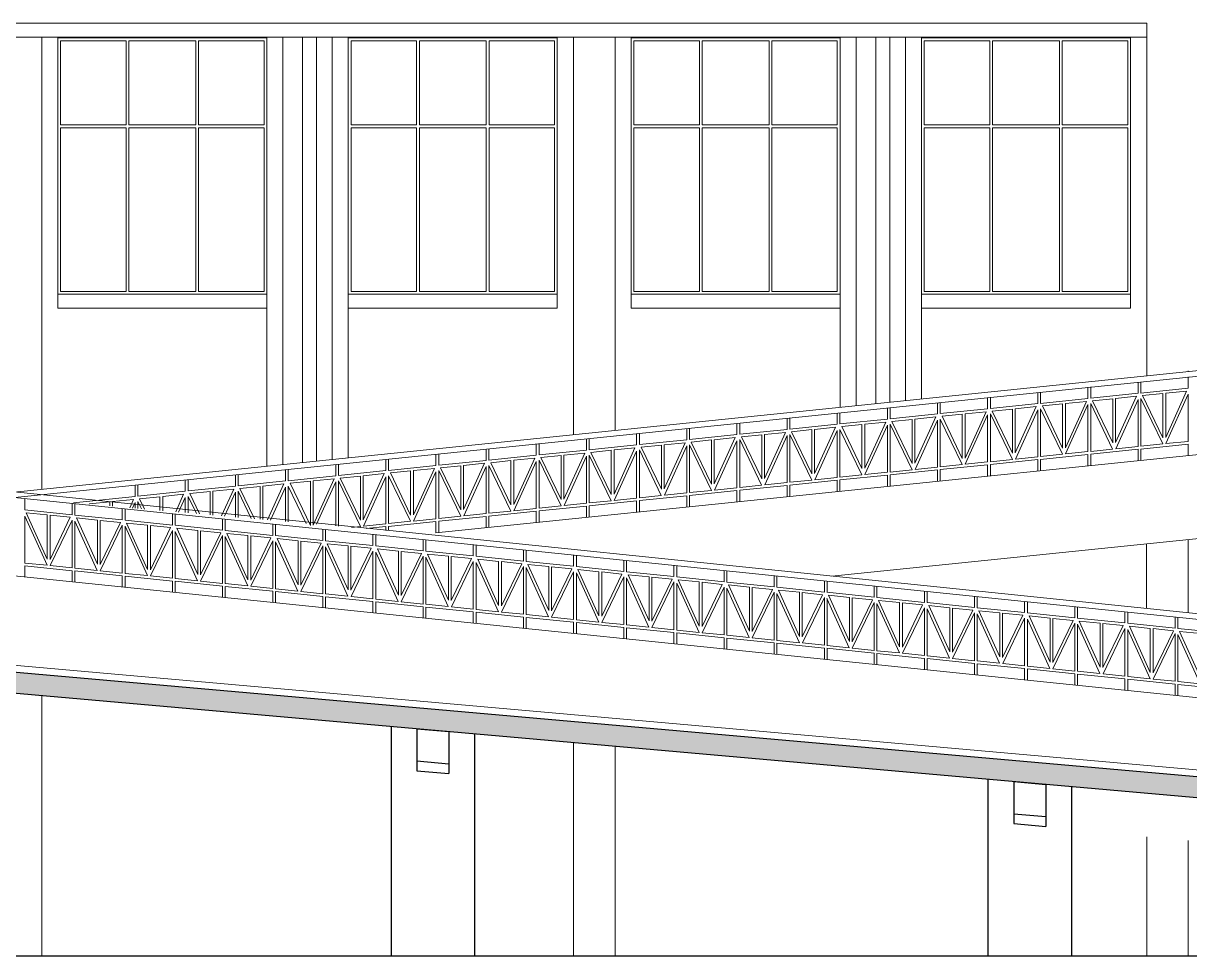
# Model space of a CAD drawing. Header units: millimetres. Extents: x 3614 to 12428, y -844 to 6844.
# Drawn here: x 5566.23 to 5574.6, y -593.61 to -586.91 of the extents above; entities that cross this region are included whole.
import ezdxf

# ---------------------------------------------------------------- set-up
doc = ezdxf.new("R2010")
doc.units = ezdxf.units.MM
doc.header["$LTSCALE"] = 40
doc.header["$MEASUREMENT"] = 0
doc.linetypes.add('DASHED', pattern=[0.75, 0.5, -0.25])
for name, color, linetype, lineweight in [('CLL LEV.', 15, 'CONTINUOUS', 18), ('Column', 252, 'CONTINUOUS', 30), ('E1', 7, 'CONTINUOUS', 20), ('E2', 250, 'CONTINUOUS', 20), ('E6', 254, 'CONTINUOUS', 15), ('Fixture', 44, 'CONTINUOUS', 15), ('FLOOR FINISH', 10, 'CONTINUOUS', 15), ('Hatch', 42, 'CONTINUOUS', 15), ('Hidden', 30, 'DASHED', 18), ('Railing', 23, 'CONTINUOUS', 18), ('Wall', 7, 'CONTINUOUS', 30), ('Window', 150, 'CONTINUOUS', 15)]:
    doc.layers.add(name, color=color, linetype=linetype, lineweight=lineweight)

# ---------------------------------------------------------------- blocks, each defined once
blk = doc.blocks.new('RET')
at = {"layer": 'CLL LEV.', "ltscale": 0.05}
blk.add_lwpolyline([(-0.05, -0.15), (1.45, -0.15), (1.45, -0.05), (-0.05, -0.05)], close=True, dxfattribs=at)
at = {"layer": 'Window', "ltscale": 0.05}
for points in [[(1.45, -0.05), (-0.05, -0.05), (-0.05, 1.79), (1.45, 1.79)], [(0.44, 1.165), (-0.03, 1.165), (-0.03, 1.77), (0.44, 1.77)], [(0.46, 1.165), (0.94, 1.165), (0.94, 1.77), (0.46, 1.77)], [(0.96, 1.77), (1.43, 1.77), (1.43, 1.165), (0.96, 1.165)], [(0.44, -0.03), (-0.03, -0.03), (-0.03, 1.145), (0.44, 1.145)], [(0.46, 1.145), (0.94, 1.145), (0.94, -0.03), (0.46, -0.03)], [(0.96, -0.03), (1.43, -0.03), (1.43, 1.145), (0.96, 1.145)]]:
    blk.add_lwpolyline(points, close=True, dxfattribs=at)

msp = doc.modelspace()

# ---------------------------------------------------------------- hatches: boundary and pattern name
at = {"layer": 'Hatch', "linetype": 'Continuous', "ltscale": 0.05}
h = msp.add_hatch(dxfattribs=at)
h.set_pattern_fill('AR-CONC', color=256, scale=0.02)
h.set_pattern_definition([(50, (0, 0), (0.1434520365, -0.012550427), [0.015, -0.165]), (355, (0, 0), (-0.0277502667, 0.1504384267), [0.012, -0.132]), (100.4514445, (0.01195, -0.00105), (0.1157017693, 0.1378879982), [0.0127480384, -0.1402284224]), (46.1842, (0, 0.04), (0.213448266, -0.033103856), [0.0225, -0.2475]), (96.6356355, (0.01779, 0.03724), (0.186932389, 0.19482372), [0.019122068, -0.210342752]), (351.184164, (0, 0.04), (0.186932389, 0.19482372), [0.018, -0.198]), (21, (0.02, 0.03), (0.1193814104, -0.0805237781), [0.015, -0.165]), (326, (0.02, 0.03), (0.0486630664, 0.145030009), [0.012, -0.132]), (71.4514447, (0.02995, 0.02329), (0.1680444753, 0.0645062306), [0.012748038, -0.1402284224]), (37.5, (0, 0), (0.00243197106, 0.06657877077), [0, -0.1304, 0, -0.134, 0, -0.1325]), (7.5, (0, 0), (0.0526139075, 0.0788823424), [0, -0.0764, 0, -0.1274, 0, -0.0505]), (327.5, (-0.0446, 0), (0.10676448723, -0.00451097435), [0, -0.05, 0, -0.156, 0, -0.207]), (317.5, (-0.0646, 0), (0.1166372339, 0.0200209965), [0, -0.065, 0, -0.1036, 0, -0.147])])
h.paths.add_polyline_path([(5562.654, -591.4348), (5562.654, -591.5848), (5564.5838, -591.5856), (5582.9558, -593.2098), (5584.3545, -593.2098), (5584.3286, -593.0598), (5582.9558, -593.0598), (5564.5813, -591.4348)])

# ---------------------------------------------------------------- linework, layer by layer
at = {"layer": 'CLL LEV.', "color": 1, "linetype": 'Continuous', "lineweight": 30, "ltscale": 0.05}
for p, q in [((5569.0538, -591.9808), (5569.0538, -592.282)), ((5569.0538, -591.9808), (5569.2838, -592.0011)), ((5569.2838, -592.0011), (5569.2838, -592.3023)), ((5569.0538, -592.2117), (5569.2838, -592.232)), ((5569.0538, -592.282), (5569.2838, -592.3023)), ((5573.3388, -592.3596), (5573.3388, -592.6608)), ((5573.3388, -592.3596), (5573.5688, -592.3799)), ((5573.5688, -592.3799), (5573.5688, -592.6811)), ((5573.3388, -592.5905), (5573.5688, -592.6108)), ((5573.3388, -592.6608), (5573.5688, -592.6811))]:
    msp.add_line(p, q, dxfattribs=at)
at = {"layer": 'Column', "linetype": 'Continuous', "ltscale": 0.05}
for p, q in [((5568.8688, -591.9644), (5568.8688, -593.6098)), ((5569.4688, -592.0175), (5569.4688, -593.6098)), ((5573.1538, -592.3432), (5573.1538, -593.6098)), ((5573.7538, -592.3963), (5573.7538, -593.6098))]:
    msp.add_line(p, q, dxfattribs=at)
at = {"layer": 'E1', "ltscale": 0.05}
for p, q in [((5567.9768, -587.0198), (5567.9768, -590.0944)), ((5568.0918, -587.0198), (5568.0918, -590.0825)), ((5568.4468, -587.0198), (5568.4468, -590.0461)), ((5568.5618, -587.0198), (5568.5618, -590.0343)), ((5572.0918, -587.0198), (5572.0918, -589.6717)), ((5572.2068, -587.0198), (5572.2068, -589.6598)), ((5572.5618, -587.0198), (5572.5618, -589.6234)), ((5572.6768, -587.0198), (5572.6768, -589.6116))]:
    msp.add_line(p, q, dxfattribs=at)
at = {"layer": 'E2', "linetype": 'Continuous', "ltscale": 0.05}
for p, q in [((5569.1913, -590.5725), (5582.9558, -589.1589)), ((5572.0338, -590.8837), (5583.0171, -589.7557))]:
    msp.add_line(p, q, dxfattribs=at)
for points in [[(5574.2938, -589.4455), (5574.2938, -586.9148)], [(5566.3618, -587.0198), (5566.3618, -590.2603)], [(5570.1788, -589.8682), (5570.1788, -587.0198)], [(5570.4768, -587.0198), (5570.4768, -589.8376)], [(5574.5918, -589.4098), (5574.5918, -589.4124)], [(5574.2921, -591.116), (5574.2921, -590.6518)], [(5574.5901, -590.6212), (5574.5901, -591.1466)], [(5566.3618, -591.7428), (5566.3618, -593.6098), (5566.0638, -593.6098), (5566.0638, -591.7165)], [(5570.4768, -592.1066), (5570.4768, -593.6098), (5570.1788, -593.6098), (5570.1788, -592.0803)], [(5574.5918, -592.7836), (5574.5918, -593.6098), (5574.2938, -593.6098), (5574.2938, -592.7572)]]:
    msp.add_lwpolyline(points, dxfattribs=at)
at = {"layer": 'E6', "color": 5, "linetype": 'Continuous', "lineweight": 30, "ltscale": 0.05}
for p, q in [((5582.9558, -593.0598), (5564.5813, -591.4348)), ((5582.9558, -593.2098), (5564.574, -591.5848))]:
    msp.add_line(p, q, dxfattribs=at)
at = {"layer": 'Fixture', "ltscale": 0.05}
for p, q in [((5568.2335, -587.0198), (5568.2335, -590.068)), ((5568.3335, -587.0198), (5568.3335, -590.0577)), ((5572.3485, -587.0198), (5572.3485, -589.6453)), ((5572.4485, -587.0198), (5572.4485, -589.635))]:
    msp.add_line(p, q, dxfattribs=at)
at = {"layer": 'FLOOR FINISH', "linetype": 'Continuous', "ltscale": 0.05}
msp.add_line((5582.9558, -593.0098), (5564.5813, -591.3848), dxfattribs=at)
at = {"layer": 'Hidden', "linetype": 'ByBlock', "ltscale": 0.05}
for p, q in [((5562.2488, -586.9148), (5574.2938, -586.9148)), ((5562.2488, -587.0148), (5574.2938, -587.0148))]:
    msp.add_line(p, q, dxfattribs=at)
at = {"layer": 'Railing'}
for p, q in [((5582.9967, -588.5515), (5565.9574, -590.3018)), ((5583.0017, -588.5912), (5566.1677, -590.3204)), ((5574.2313, -589.5716), (5574.2313, -589.4912)), ((5574.2513, -589.5695), (5574.2513, -589.4891)), ((5574.5913, -589.5346), (5574.5913, -589.4541)), ((5573.5113, -589.6456), (5573.5113, -589.5652)), ((5573.5313, -589.6436), (5573.5313, -589.5632)), ((5573.8713, -589.6086), (5573.8713, -589.5282)), ((5573.8913, -589.6065), (5573.8913, -589.5261)), ((5573.8913, -589.6065), (5574.2313, -589.5716)), ((5574.0693, -589.6084), (5574.2198, -589.5929)), ((5574.2198, -589.5929), (5574.0693, -589.925)), ((5574.2513, -589.5695), (5574.5913, -589.5346)), ((5574.2639, -589.5883), (5574.4093, -589.5734)), ((5574.4093, -589.8904), (5574.2639, -589.5883)), ((5574.4093, -589.8904), (5574.4093, -589.5734)), ((5574.4293, -589.5713), (5574.5798, -589.5558)), ((5574.5798, -589.5558), (5574.4293, -589.888)), ((5574.4293, -589.888), (5574.4293, -589.5713)), ((5574.5913, -589.5789), (5574.4308, -589.9331)), ((5574.5913, -589.9166), (5574.5913, -589.5789)), ((5572.4313, -589.7567), (5572.4313, -589.6763)), ((5572.4513, -589.7547), (5572.4513, -589.6742)), ((5572.7913, -589.7197), (5572.7913, -589.6393)), ((5572.8113, -589.7176), (5572.8113, -589.6372)), ((5573.1513, -589.6827), (5573.1513, -589.6022)), ((5573.1713, -589.6806), (5573.1713, -589.6002)), ((5573.1713, -589.6806), (5573.5113, -589.6456)), ((5573.3493, -589.6824), (5573.4998, -589.6669)), ((5573.4998, -589.6669), (5573.3493, -589.999)), ((5573.5313, -589.6436), (5573.8713, -589.6086)), ((5573.5439, -589.6624), (5573.6893, -589.6474)), ((5573.6893, -589.9645), (5573.5439, -589.6624)), ((5573.6893, -589.9645), (5573.6893, -589.6474)), ((5573.7093, -589.6454), (5573.8598, -589.6299)), ((5573.8598, -589.6299), (5573.7093, -589.962)), ((5573.7093, -589.962), (5573.7093, -589.6454)), ((5573.8713, -589.6529), (5573.7108, -590.0071)), ((5573.8713, -589.9906), (5573.8713, -589.6529)), ((5574.0487, -589.9724), (5573.8913, -589.6453)), ((5573.8913, -589.9886), (5573.8913, -589.6453)), ((5573.9039, -589.6254), (5574.0493, -589.6104)), ((5574.0493, -589.9274), (5573.9039, -589.6254)), ((5574.0493, -589.9274), (5574.0493, -589.6104)), ((5574.0693, -589.925), (5574.0693, -589.6084)), ((5574.2313, -589.6159), (5574.0708, -589.9701)), ((5574.2313, -589.9536), (5574.2313, -589.6159)), ((5574.4087, -589.9353), (5574.2513, -589.6082)), ((5574.2513, -589.9515), (5574.2513, -589.6082)), ((5571.7113, -589.8308), (5571.7113, -589.7503)), ((5571.7313, -589.8287), (5571.7313, -589.7483)), ((5572.0713, -589.7937), (5572.0713, -589.7133)), ((5572.0913, -589.7917), (5572.0913, -589.7113)), ((5572.0913, -589.7917), (5572.4313, -589.7567)), ((5572.4513, -589.7547), (5572.7913, -589.7197)), ((5572.4639, -589.7735), (5572.6093, -589.7585)), ((5572.6093, -590.0755), (5572.6093, -589.7585)), ((5572.6293, -589.7565), (5572.7798, -589.741)), ((5572.7798, -589.741), (5572.6293, -590.0731)), ((5572.6293, -590.0731), (5572.6293, -589.7565)), ((5572.7913, -589.764), (5572.6308, -590.1182)), ((5572.7913, -590.1017), (5572.7913, -589.764)), ((5572.8113, -589.7176), (5573.1513, -589.6827)), ((5572.9687, -590.0834), (5572.8113, -589.7563)), ((5572.8113, -590.0996), (5572.8113, -589.7563)), ((5572.8239, -589.7364), (5572.9693, -589.7215)), ((5572.9693, -590.0385), (5572.8239, -589.7364)), ((5572.9693, -590.0385), (5572.9693, -589.7215)), ((5572.9893, -589.7194), (5573.1398, -589.7039)), ((5573.1398, -589.7039), (5572.9893, -590.0361)), ((5572.9893, -590.0361), (5572.9893, -589.7194)), ((5573.1513, -589.727), (5572.9908, -590.0812)), ((5573.1513, -590.0647), (5573.1513, -589.727)), ((5573.3287, -590.0464), (5573.1713, -589.7193)), ((5573.1713, -590.0626), (5573.1713, -589.7193)), ((5573.1839, -589.6994), (5573.3293, -589.6845)), ((5573.3293, -590.0015), (5573.1839, -589.6994)), ((5573.3293, -590.0015), (5573.3293, -589.6845)), ((5573.3493, -589.999), (5573.3493, -589.6824)), ((5573.5113, -589.69), (5573.3508, -590.0441)), ((5573.5113, -590.0276), (5573.5113, -589.69)), ((5573.6887, -590.0094), (5573.5313, -589.6823)), ((5573.5313, -590.0256), (5573.5313, -589.6823)), ((5570.9913, -589.9048), (5570.9913, -589.8244)), ((5571.0113, -589.9028), (5571.0113, -589.8223)), ((5571.3513, -589.8678), (5571.3513, -589.7874)), ((5571.3713, -589.8657), (5571.3713, -589.7853)), ((5571.3713, -589.8657), (5571.7113, -589.8308)), ((5571.7313, -589.8287), (5572.0713, -589.7937)), ((5571.7439, -589.8475), (5571.8893, -589.8326)), ((5571.8893, -590.1496), (5571.7439, -589.8475)), ((5571.8893, -590.1496), (5571.8893, -589.8326)), ((5571.9093, -589.8305), (5572.0598, -589.815)), ((5572.0598, -589.815), (5571.9093, -590.1471)), ((5571.9093, -590.1471), (5571.9093, -589.8305)), ((5572.0713, -589.8381), (5571.9108, -590.1923)), ((5572.0713, -590.1757), (5572.0713, -589.8381)), ((5572.2487, -590.1575), (5572.0913, -589.8304)), ((5572.0913, -590.1737), (5572.0913, -589.8304)), ((5572.1039, -589.8105), (5572.2493, -589.7955)), ((5572.2493, -590.1126), (5572.1039, -589.8105)), ((5572.2493, -590.1126), (5572.2493, -589.7955)), ((5572.2693, -589.7935), (5572.4198, -589.778)), ((5572.4198, -589.778), (5572.2693, -590.1101)), ((5572.2693, -590.1101), (5572.2693, -589.7935)), ((5572.4313, -589.801), (5572.2708, -590.1552)), ((5572.4313, -590.1387), (5572.4313, -589.801)), ((5572.6087, -590.1205), (5572.4513, -589.7934)), ((5572.4513, -590.1367), (5572.4513, -589.7934)), ((5572.6093, -590.0755), (5572.4639, -589.7735)), ((5570.2713, -589.9789), (5570.2713, -589.8984)), ((5570.2913, -589.9768), (5570.2913, -589.8964)), ((5570.6313, -589.9418), (5570.6313, -589.8614)), ((5570.6513, -589.9398), (5570.6513, -589.8594)), ((5570.6513, -589.9398), (5570.9913, -589.9048)), ((5570.8293, -589.9416), (5570.9798, -589.9261)), ((5570.9798, -589.9261), (5570.8293, -590.2582)), ((5571.0113, -589.9028), (5571.3513, -589.8678)), ((5571.0239, -589.9216), (5571.1693, -589.9066)), ((5571.1693, -590.2236), (5571.0239, -589.9216)), ((5571.1693, -590.2236), (5571.1693, -589.9066)), ((5571.1893, -589.9046), (5571.3398, -589.8891)), ((5571.3398, -589.8891), (5571.1893, -590.2212)), ((5571.1893, -590.2212), (5571.1893, -589.9046)), ((5571.3513, -589.9121), (5571.1908, -590.2663)), ((5571.3513, -590.2498), (5571.3513, -589.9121)), ((5571.5287, -590.2316), (5571.3713, -589.9044)), ((5571.3713, -590.2477), (5571.3713, -589.9044)), ((5571.3839, -589.8845), (5571.5293, -589.8696)), ((5571.5293, -590.1866), (5571.3839, -589.8845)), ((5571.5293, -590.1866), (5571.5293, -589.8696)), ((5571.5493, -589.8675), (5571.6998, -589.8521)), ((5571.6998, -589.8521), (5571.5493, -590.1842)), ((5571.5493, -590.1842), (5571.5493, -589.8675)), ((5571.7113, -589.8751), (5571.5508, -590.2293)), ((5571.7113, -590.2128), (5571.7113, -589.8751)), ((5571.8887, -590.1945), (5571.7313, -589.8674)), ((5571.7313, -590.2107), (5571.7313, -589.8674)), ((5574.4308, -589.9331), (5574.5913, -589.9166)), ((5569.1913, -590.0899), (5569.1913, -590.0095)), ((5569.2113, -590.0879), (5569.2113, -590.0075)), ((5569.5513, -590.0529), (5569.5513, -589.9725)), ((5569.5713, -590.0509), (5569.5713, -589.9704)), ((5569.9113, -590.0159), (5569.9113, -589.9355)), ((5569.9313, -590.0138), (5569.9313, -589.9334)), ((5569.9313, -590.0138), (5570.2713, -589.9789)), ((5570.1093, -590.0156), (5570.2598, -590.0002)), ((5570.2598, -590.0002), (5570.1093, -590.3323)), ((5570.2913, -589.9768), (5570.6313, -589.9418)), ((5570.3039, -589.9956), (5570.4493, -589.9807)), ((5570.4493, -590.2977), (5570.3039, -589.9956)), ((5570.4493, -590.2977), (5570.4493, -589.9807)), ((5570.4693, -589.9786), (5570.6198, -589.9631)), ((5570.6198, -589.9631), (5570.4693, -590.2953)), ((5570.4693, -590.2953), (5570.4693, -589.9786)), ((5570.6313, -589.9862), (5570.4708, -590.3404)), ((5570.6313, -590.3238), (5570.6313, -589.9862)), ((5570.8087, -590.3056), (5570.6513, -589.9785)), ((5570.6513, -590.3218), (5570.6513, -589.9785)), ((5570.6639, -589.9586), (5570.8093, -589.9436)), ((5570.8093, -590.2607), (5570.6639, -589.9586)), ((5570.8093, -590.2607), (5570.8093, -589.9436)), ((5570.8293, -590.2582), (5570.8293, -589.9416)), ((5570.9913, -589.9491), (5570.8308, -590.3033)), ((5570.9913, -590.2868), (5570.9913, -589.9491)), ((5571.1687, -590.2686), (5571.0113, -589.9415)), ((5571.0113, -590.2848), (5571.0113, -589.9415)), ((5573.5313, -590.0256), (5573.6887, -590.0094)), ((5573.5313, -590.0457), (5573.8713, -590.0107)), ((5573.7108, -590.0071), (5573.8713, -589.9906)), ((5573.8713, -590.0911), (5573.8713, -590.0107)), ((5573.8913, -589.9886), (5574.0487, -589.9724)), ((5573.8913, -590.0087), (5574.2313, -589.9737)), ((5573.8913, -590.0891), (5573.8913, -590.0087)), ((5574.0708, -589.9701), (5574.2313, -589.9536)), ((5574.2313, -590.0541), (5574.2313, -589.9737)), ((5574.2513, -589.9515), (5574.4087, -589.9353)), ((5574.2513, -589.9716), (5574.5913, -589.9367)), ((5574.2513, -590.0521), (5574.2513, -589.9716)), ((5574.5913, -590.0171), (5574.5913, -589.9367)), ((5568.4713, -590.164), (5568.4713, -590.0836)), ((5568.4913, -590.1619), (5568.4913, -590.0815)), ((5568.8313, -590.127), (5568.8313, -590.0466)), ((5568.8513, -590.1249), (5568.8513, -590.0445)), ((5568.8513, -590.1249), (5569.1913, -590.0899)), ((5569.2113, -590.0879), (5569.5513, -590.0529)), ((5569.2239, -590.1067), (5569.3693, -590.0918)), ((5569.3693, -590.4088), (5569.3693, -590.0918)), ((5569.3893, -590.0897), (5569.5398, -590.0742)), ((5569.5398, -590.0742), (5569.3893, -590.4063)), ((5569.3893, -590.4063), (5569.3893, -590.0897)), ((5569.5513, -590.0973), (5569.3908, -590.4514)), ((5569.5513, -590.4349), (5569.5513, -590.0973)), ((5569.5713, -590.0509), (5569.9113, -590.0159)), ((5569.7287, -590.4167), (5569.5713, -590.0896)), ((5569.5713, -590.4329), (5569.5713, -590.0896)), ((5569.5839, -590.0697), (5569.7293, -590.0547)), ((5569.7293, -590.3717), (5569.5839, -590.0697)), ((5569.7293, -590.3717), (5569.7293, -590.0547)), ((5569.7493, -590.0527), (5569.8998, -590.0372)), ((5569.8998, -590.0372), (5569.7493, -590.3693)), ((5569.7493, -590.3693), (5569.7493, -590.0527)), ((5569.9113, -590.0602), (5569.7508, -590.4144)), ((5569.9113, -590.3979), (5569.9113, -590.0602)), ((5570.0887, -590.3797), (5569.9313, -590.0525)), ((5569.9313, -590.3958), (5569.9313, -590.0525)), ((5569.9439, -590.0326), (5570.0893, -590.0177)), ((5570.0893, -590.3347), (5569.9439, -590.0326)), ((5570.0893, -590.3347), (5570.0893, -590.0177)), ((5570.1093, -590.3323), (5570.1093, -590.0156)), ((5570.2713, -590.0232), (5570.1108, -590.3774)), ((5570.2713, -590.3609), (5570.2713, -590.0232)), ((5570.4487, -590.3426), (5570.2913, -590.0155)), ((5570.2913, -590.3588), (5570.2913, -590.0155)), ((5572.8113, -590.0996), (5572.9687, -590.0834)), ((5572.8113, -590.1197), (5573.1513, -590.0848)), ((5572.9908, -590.0812), (5573.1513, -590.0647)), ((5573.1513, -590.1652), (5573.1513, -590.0848)), ((5573.1713, -590.0626), (5573.3287, -590.0464)), ((5573.1713, -590.0827), (5573.5113, -590.0477)), ((5573.1713, -590.1631), (5573.1713, -590.0827)), ((5573.3508, -590.0441), (5573.5113, -590.0276)), ((5573.5113, -590.1282), (5573.5113, -590.0477)), ((5573.5313, -590.1261), (5573.5313, -590.0457)), ((5567.7513, -590.2381), (5567.7513, -590.1576)), ((5567.7713, -590.236), (5567.7713, -590.1556)), ((5568.1113, -590.201), (5568.1113, -590.1206)), ((5568.1313, -590.199), (5568.1313, -590.1185)), ((5568.1313, -590.199), (5568.4713, -590.164)), ((5568.4913, -590.1619), (5568.8313, -590.127)), ((5568.5039, -590.1808), (5568.6493, -590.1658)), ((5568.6493, -590.4828), (5568.5039, -590.1808)), ((5568.6493, -590.4828), (5568.6493, -590.1658)), ((5568.6693, -590.1637), (5568.8198, -590.1483)), ((5568.8198, -590.1483), (5568.6693, -590.4804)), ((5568.6693, -590.4804), (5568.6693, -590.1637)), ((5568.8313, -590.1713), (5568.6708, -590.5255)), ((5568.8313, -590.509), (5568.8313, -590.1713)), ((5569.0087, -590.4907), (5568.8513, -590.1636)), ((5568.8513, -590.5069), (5568.8513, -590.1636)), ((5568.8639, -590.1437), (5569.0093, -590.1288)), ((5569.0093, -590.4458), (5568.8639, -590.1437)), ((5569.0093, -590.4458), (5569.0093, -590.1288)), ((5569.0293, -590.1267), (5569.1798, -590.1112)), ((5569.1798, -590.1112), (5569.0293, -590.4434)), ((5569.0293, -590.4434), (5569.0293, -590.1267)), ((5569.1913, -590.1343), (5569.0308, -590.4885)), ((5569.1913, -590.472), (5569.1913, -590.1343)), ((5569.3687, -590.4537), (5569.2113, -590.1266)), ((5569.2113, -590.4699), (5569.2113, -590.1266)), ((5569.3693, -590.4088), (5569.2239, -590.1067)), ((5571.9108, -590.1923), (5572.0713, -590.1757)), ((5572.0913, -590.1737), (5572.2487, -590.1575)), ((5572.0913, -590.1938), (5572.4313, -590.1588)), ((5572.2708, -590.1552), (5572.4313, -590.1387)), ((5572.4313, -590.2392), (5572.4313, -590.1588)), ((5572.4513, -590.1367), (5572.6087, -590.1205)), ((5572.4513, -590.1568), (5572.7913, -590.1218)), ((5572.4513, -590.2372), (5572.4513, -590.1568)), ((5572.6308, -590.1182), (5572.7913, -590.1017)), ((5572.7913, -590.2022), (5572.7913, -590.1218)), ((5572.8113, -590.2002), (5572.8113, -590.1197)), ((5583.0033, -592.0521), (5565.1657, -590.2175)), ((5582.991, -592.0107), (5565.239, -590.1848)), ((5567.0313, -590.3121), (5567.0313, -590.2317)), ((5567.0513, -590.31), (5567.0513, -590.2296)), ((5567.3913, -590.2751), (5567.3913, -590.1947)), ((5567.4113, -590.273), (5567.4113, -590.1926)), ((5567.4113, -590.273), (5567.7513, -590.2381)), ((5567.5893, -590.2748), (5567.7398, -590.2593)), ((5567.7398, -590.2593), (5567.6526, -590.4517)), ((5567.7713, -590.236), (5568.1113, -590.201)), ((5567.7839, -590.2548), (5567.9293, -590.2399)), ((5567.8887, -590.4726), (5567.7839, -590.2548)), ((5567.9293, -590.4762), (5567.9293, -590.2399)), ((5567.9493, -590.2378), (5568.0998, -590.2223)), ((5567.9493, -590.4779), (5567.9493, -590.2378)), ((5568.0998, -590.2223), (5567.9826, -590.4809)), ((5568.1113, -590.2454), (5568.0037, -590.4828)), ((5568.1113, -590.4923), (5568.1113, -590.2454)), ((5568.2601, -590.5054), (5568.1313, -590.2377)), ((5568.1313, -590.494), (5568.1313, -590.2377)), ((5568.1439, -590.2178), (5568.2893, -590.2028)), ((5568.2893, -590.5198), (5568.1439, -590.2178)), ((5568.2893, -590.5198), (5568.2893, -590.2028)), ((5568.3093, -590.2008), (5568.4598, -590.1853)), ((5568.4598, -590.1853), (5568.3093, -590.5174)), ((5568.3093, -590.5174), (5568.3093, -590.2008)), ((5568.4713, -590.2083), (5568.3337, -590.5119)), ((5568.4713, -590.5241), (5568.4713, -590.2083)), ((5568.6487, -590.5278), (5568.4913, -590.2007)), ((5568.4913, -590.5259), (5568.4913, -590.2007)), ((5571.1908, -590.2663), (5571.3513, -590.2498)), ((5571.3713, -590.2477), (5571.5287, -590.2316)), ((5571.3713, -590.2678), (5571.7113, -590.2329)), ((5571.5508, -590.2293), (5571.7113, -590.2128)), ((5571.7113, -590.3133), (5571.7113, -590.2329)), ((5571.7313, -590.2107), (5571.8887, -590.1945)), ((5571.7313, -590.2308), (5572.0713, -590.1958)), ((5571.7313, -590.3112), (5571.7313, -590.2308)), ((5572.0713, -590.2763), (5572.0713, -590.1958)), ((5572.0913, -590.2742), (5572.0913, -590.1938)), ((5566.239, -590.4083), (5566.239, -590.3279)), ((5566.5887, -590.3576), (5567.0313, -590.3121)), ((5566.8693, -590.3489), (5567.0198, -590.3334)), ((5566.8693, -590.3824), (5566.8693, -590.3489)), ((5567.0198, -590.3334), (5566.9926, -590.3933)), ((5567.0513, -590.31), (5567.3913, -590.2751)), ((5567.0763, -590.4007), (5567.0513, -590.3488)), ((5567.0513, -590.3985), (5567.0513, -590.3488)), ((5567.0639, -590.3289), (5567.2093, -590.3139)), ((5567.0995, -590.4028), (5567.0639, -590.3289)), ((5567.2093, -590.4125), (5567.2093, -590.3139)), ((5567.2293, -590.3119), (5567.3798, -590.2964)), ((5567.2293, -590.4143), (5567.2293, -590.3119)), ((5567.3798, -590.2964), (5567.3226, -590.4225)), ((5567.3913, -590.3194), (5567.3437, -590.4244)), ((5567.3913, -590.4286), (5567.3913, -590.3194)), ((5567.4709, -590.4356), (5567.4113, -590.3117)), ((5567.4113, -590.4304), (5567.4113, -590.3117)), ((5567.4239, -590.2918), (5567.5693, -590.2769)), ((5567.4941, -590.4377), (5567.4239, -590.2918)), ((5567.5693, -590.4443), (5567.5693, -590.2769)), ((5567.5893, -590.4461), (5567.5893, -590.2748)), ((5567.7513, -590.2824), (5567.6737, -590.4536)), ((5567.7513, -590.4604), (5567.7513, -590.2824)), ((5567.8655, -590.4705), (5567.7713, -590.2747)), ((5567.7713, -590.4622), (5567.7713, -590.2747)), ((5570.2913, -590.3588), (5570.4487, -590.3426)), ((5570.2913, -590.3789), (5570.6313, -590.344)), ((5570.4708, -590.3404), (5570.6313, -590.3238)), ((5570.6313, -590.4244), (5570.6313, -590.344)), ((5570.6513, -590.3218), (5570.8087, -590.3056)), ((5570.6513, -590.3419), (5570.9913, -590.3069)), ((5570.6513, -590.4223), (5570.6513, -590.3419)), ((5570.8308, -590.3033), (5570.9913, -590.2868)), ((5570.9913, -590.3873), (5570.9913, -590.3069)), ((5571.0113, -590.2848), (5571.1687, -590.2686)), ((5571.0113, -590.3049), (5571.3513, -590.2699)), ((5571.0113, -590.3853), (5571.0113, -590.3049)), ((5571.3513, -590.3503), (5571.3513, -590.2699)), ((5571.3713, -590.3483), (5571.3713, -590.2678)), ((5566.579, -590.4433), (5566.239, -590.4083)), ((5566.2505, -590.4296), (5566.401, -590.7617)), ((5566.401, -590.4451), (5566.2505, -590.4296)), ((5566.579, -590.4433), (5566.579, -590.3629)), ((5566.599, -590.4454), (5566.599, -590.3649)), ((5566.7039, -590.3659), (5566.8493, -590.3509)), ((5566.7049, -590.3679), (5566.7039, -590.3659)), ((5566.8493, -590.3807), (5566.8493, -590.3509)), ((5566.939, -590.4803), (5566.939, -590.3999)), ((5566.959, -590.4824), (5566.959, -590.402)), ((5567.0313, -590.3564), (5567.0137, -590.3952)), ((5567.0313, -590.3968), (5567.0313, -590.3564)), ((5569.5713, -590.4329), (5569.7287, -590.4167)), ((5569.5713, -590.453), (5569.9113, -590.418)), ((5569.7508, -590.4144), (5569.9113, -590.3979)), ((5569.9113, -590.4984), (5569.9113, -590.418)), ((5569.9313, -590.3958), (5570.0887, -590.3797)), ((5569.9313, -590.4159), (5570.2713, -590.381)), ((5569.9313, -590.4964), (5569.9313, -590.4159)), ((5570.1108, -590.3774), (5570.2713, -590.3609)), ((5570.2713, -590.4614), (5570.2713, -590.381)), ((5570.2913, -590.4593), (5570.2913, -590.3789)), ((5566.239, -590.4527), (5566.3995, -590.8068)), ((5566.239, -590.7903), (5566.239, -590.4527)), ((5566.401, -590.7617), (5566.401, -590.4451)), ((5566.5663, -590.4621), (5566.421, -590.4472)), ((5566.421, -590.7642), (5566.421, -590.4472)), ((5566.421, -590.7642), (5566.5663, -590.4621)), ((5566.4216, -590.8091), (5566.579, -590.482)), ((5566.579, -590.8253), (5566.579, -590.482)), ((5566.939, -590.4803), (5566.599, -590.4454)), ((5566.599, -590.4897), (5566.7595, -590.8439)), ((5566.599, -590.8274), (5566.599, -590.4897)), ((5566.761, -590.4821), (5566.6105, -590.4666)), ((5566.6105, -590.4666), (5566.761, -590.7988)), ((5566.761, -590.7988), (5566.761, -590.4821)), ((5566.781, -590.8012), (5566.781, -590.4842)), ((5566.9263, -590.4991), (5566.781, -590.4842)), ((5566.781, -590.8012), (5566.9263, -590.4991)), ((5567.299, -590.5174), (5566.959, -590.4824)), ((5566.9705, -590.5037), (5567.121, -590.8358)), ((5567.121, -590.5192), (5566.9705, -590.5037)), ((5567.299, -590.5174), (5567.299, -590.4369)), ((5567.319, -590.5194), (5567.319, -590.439)), ((5567.659, -590.5544), (5567.659, -590.474)), ((5567.679, -590.5564), (5567.679, -590.476)), ((5568.019, -590.5914), (5568.019, -590.511)), ((5568.039, -590.5935), (5568.039, -590.513)), ((5568.6708, -590.5255), (5568.8313, -590.509)), ((5568.8513, -590.5069), (5569.0087, -590.4907)), ((5568.8513, -590.527), (5569.1913, -590.4921)), ((5569.0308, -590.4885), (5569.1913, -590.472)), ((5569.1913, -590.5725), (5569.1913, -590.4921)), ((5569.2113, -590.4699), (5569.3687, -590.4537)), ((5569.2113, -590.49), (5569.5513, -590.455)), ((5569.2113, -590.5704), (5569.2113, -590.49)), ((5569.3908, -590.4514), (5569.5513, -590.4349)), ((5569.5513, -590.5355), (5569.5513, -590.455)), ((5569.5713, -590.5334), (5569.5713, -590.453)), ((5566.7816, -590.8461), (5566.939, -590.519)), ((5566.939, -590.8623), (5566.939, -590.519)), ((5566.959, -590.5267), (5567.1195, -590.8809)), ((5566.959, -590.8644), (5566.959, -590.5267)), ((5567.121, -590.8358), (5567.121, -590.5192)), ((5567.2863, -590.5362), (5567.141, -590.5212)), ((5567.141, -590.8382), (5567.141, -590.5212)), ((5567.141, -590.8382), (5567.2863, -590.5362)), ((5567.1416, -590.8832), (5567.299, -590.5561)), ((5567.299, -590.8994), (5567.299, -590.5561)), ((5567.659, -590.5544), (5567.319, -590.5194)), ((5567.319, -590.5637), (5567.4795, -590.9179)), ((5567.319, -590.9014), (5567.319, -590.5637)), ((5567.481, -590.5562), (5567.3305, -590.5407)), ((5567.3305, -590.5407), (5567.481, -590.8728)), ((5567.481, -590.8728), (5567.481, -590.5562)), ((5567.6463, -590.5732), (5567.501, -590.5582)), ((5567.501, -590.8753), (5567.501, -590.5582)), ((5567.501, -590.8753), (5567.6463, -590.5732)), ((5567.5016, -590.9202), (5567.659, -590.5931)), ((5567.659, -590.9364), (5567.659, -590.5931)), ((5568.019, -590.5914), (5567.679, -590.5564)), ((5567.679, -590.9384), (5567.679, -590.6008)), ((5567.679, -590.6008), (5567.8395, -590.955)), ((5567.841, -590.5932), (5567.6905, -590.5777)), ((5567.6905, -590.5777), (5567.841, -590.9098)), ((5567.841, -590.9098), (5567.841, -590.5932)), ((5568.0063, -590.6102), (5567.861, -590.5953)), ((5567.861, -590.9123), (5567.861, -590.5953)), ((5568.379, -590.6284), (5568.039, -590.5935)), ((5568.379, -590.6284), (5568.379, -590.548)), ((5568.399, -590.6305), (5568.399, -590.5501)), ((5568.5858, -590.5342), (5568.6487, -590.5278)), ((5568.6909, -590.5435), (5568.8313, -590.5291)), ((5568.739, -590.6655), (5568.739, -590.585)), ((5568.759, -590.6675), (5568.759, -590.5871)), ((5568.8313, -590.556), (5568.8313, -590.5291)), ((5568.8513, -590.5577), (5568.8513, -590.527)), ((5567.861, -590.9123), (5568.0063, -590.6102)), ((5567.8616, -590.9572), (5568.019, -590.6301)), ((5568.019, -590.9734), (5568.019, -590.6301)), ((5568.039, -590.6378), (5568.1995, -590.992)), ((5568.039, -590.9755), (5568.039, -590.6378)), ((5568.201, -590.6302), (5568.0505, -590.6148)), ((5568.0505, -590.6148), (5568.201, -590.9469)), ((5568.201, -590.9469), (5568.201, -590.6302)), ((5568.3663, -590.6472), (5568.221, -590.6323)), ((5568.221, -590.9493), (5568.221, -590.6323)), ((5568.221, -590.9493), (5568.3663, -590.6472)), ((5568.2216, -590.9942), (5568.379, -590.6671)), ((5568.379, -591.0104), (5568.379, -590.6671)), ((5568.739, -590.6655), (5568.399, -590.6305)), ((5568.399, -590.6748), (5568.5595, -591.029)), ((5568.399, -591.0125), (5568.399, -590.6748)), ((5568.561, -590.6673), (5568.4105, -590.6518)), ((5568.4105, -590.6518), (5568.561, -590.9839)), ((5568.561, -590.9839), (5568.561, -590.6673)), ((5568.7263, -590.6843), (5568.581, -590.6693)), ((5568.581, -590.9863), (5568.581, -590.6693)), ((5568.581, -590.9863), (5568.7263, -590.6843)), ((5569.099, -590.7025), (5568.759, -590.6675)), ((5569.099, -590.7025), (5569.099, -590.6221)), ((5569.119, -590.7045), (5569.119, -590.6241)), ((5569.459, -590.7395), (5569.459, -590.6591)), ((5569.479, -590.7416), (5569.479, -590.6611)), ((5568.5816, -591.0313), (5568.739, -590.7042)), ((5568.739, -591.0475), (5568.739, -590.7042)), ((5568.759, -590.7118), (5568.9195, -591.066)), ((5568.759, -591.0495), (5568.759, -590.7118)), ((5568.921, -590.7043), (5568.7705, -590.6888)), ((5568.7705, -590.6888), (5568.921, -591.0209)), ((5568.921, -591.0209), (5568.921, -590.7043)), ((5569.0863, -590.7213), (5568.941, -590.7063)), ((5568.941, -591.0234), (5568.941, -590.7063)), ((5568.941, -591.0234), (5569.0863, -590.7213)), ((5568.9416, -591.0683), (5569.099, -590.7412)), ((5569.099, -591.0845), (5569.099, -590.7412)), ((5569.459, -590.7395), (5569.119, -590.7045)), ((5569.119, -590.7489), (5569.2795, -591.1031)), ((5569.119, -591.0865), (5569.119, -590.7489)), ((5569.281, -590.7413), (5569.1305, -590.7258)), ((5569.1305, -590.7258), (5569.281, -591.058)), ((5569.281, -591.058), (5569.281, -590.7413)), ((5569.4463, -590.7583), (5569.301, -590.7434)), ((5569.301, -591.0604), (5569.301, -590.7434)), ((5569.301, -591.0604), (5569.4463, -590.7583)), ((5569.819, -590.7765), (5569.479, -590.7416)), ((5569.641, -590.7783), (5569.4905, -590.7629)), ((5569.4905, -590.7629), (5569.641, -591.095)), ((5569.819, -590.7765), (5569.819, -590.6961)), ((5569.839, -590.7786), (5569.839, -590.6982)), ((5570.179, -590.8136), (5570.179, -590.7331)), ((5570.199, -590.8156), (5570.199, -590.7352)), ((5566.3995, -590.8068), (5566.239, -590.7903)), ((5566.239, -590.8909), (5566.239, -590.8104)), ((5566.579, -590.8454), (5566.239, -590.8104)), ((5566.579, -590.8253), (5566.4216, -590.8091)), ((5566.579, -590.9258), (5566.579, -590.8454)), ((5566.7595, -590.8439), (5566.599, -590.8274)), ((5566.939, -590.8824), (5566.599, -590.8475)), ((5566.599, -590.9279), (5566.599, -590.8475)), ((5566.939, -590.8623), (5566.7816, -590.8461)), ((5569.3016, -591.1053), (5569.459, -590.7782)), ((5569.459, -591.1215), (5569.459, -590.7782)), ((5569.479, -590.7859), (5569.6395, -591.1401)), ((5569.479, -591.1236), (5569.479, -590.7859)), ((5569.641, -591.095), (5569.641, -590.7783)), ((5569.8063, -590.7953), (5569.661, -590.7804)), ((5569.661, -591.0974), (5569.661, -590.7804)), ((5569.661, -591.0974), (5569.8063, -590.7953)), ((5569.6616, -591.1424), (5569.819, -590.8152)), ((5569.819, -591.1585), (5569.819, -590.8152)), ((5570.179, -590.8136), (5569.839, -590.7786)), ((5569.839, -590.8229), (5569.9995, -591.1771)), ((5569.839, -591.1606), (5569.839, -590.8229)), ((5570.001, -590.8154), (5569.8505, -590.7999)), ((5569.8505, -590.7999), (5570.001, -591.132)), ((5570.001, -591.132), (5570.001, -590.8154)), ((5570.1663, -590.8324), (5570.021, -590.8174)), ((5570.021, -591.1344), (5570.021, -590.8174)), ((5570.021, -591.1344), (5570.1663, -590.8324)), ((5570.0216, -591.1794), (5570.179, -590.8523)), ((5570.179, -591.1956), (5570.179, -590.8523)), ((5570.539, -590.8506), (5570.199, -590.8156)), ((5570.361, -590.8524), (5570.2105, -590.8369)), ((5570.2105, -590.8369), (5570.361, -591.169)), ((5570.361, -591.169), (5570.361, -590.8524)), ((5570.539, -590.8506), (5570.539, -590.7702)), ((5570.559, -590.8526), (5570.559, -590.7722)), ((5570.899, -590.8876), (5570.899, -590.8072)), ((5570.919, -590.8897), (5570.919, -590.8092)), ((5571.259, -590.9246), (5571.259, -590.8442)), ((5571.279, -590.9267), (5571.279, -590.8463)), ((5566.939, -590.9629), (5566.939, -590.8824)), ((5567.1195, -590.8809), (5566.959, -590.8644)), ((5567.299, -590.9195), (5566.959, -590.8845)), ((5566.959, -590.9649), (5566.959, -590.8845)), ((5567.299, -590.8994), (5567.1416, -590.8832)), ((5567.299, -590.9999), (5567.299, -590.9195)), ((5567.4795, -590.9179), (5567.319, -590.9014)), ((5567.659, -590.9565), (5567.319, -590.9215)), ((5567.319, -591.0019), (5567.319, -590.9215)), ((5567.659, -590.9364), (5567.5016, -590.9202)), ((5570.199, -590.8599), (5570.3595, -591.2141)), ((5570.199, -591.1976), (5570.199, -590.8599)), ((5570.5263, -590.8694), (5570.381, -590.8544)), ((5570.381, -591.1715), (5570.381, -590.8544)), ((5570.381, -591.1715), (5570.5263, -590.8694)), ((5570.3816, -591.2164), (5570.539, -590.8893)), ((5570.539, -591.2326), (5570.539, -590.8893)), ((5570.899, -590.8876), (5570.559, -590.8526)), ((5570.559, -590.897), (5570.7195, -591.2512)), ((5570.559, -591.2347), (5570.559, -590.897)), ((5570.721, -590.8894), (5570.5705, -590.8739)), ((5570.5705, -590.8739), (5570.721, -591.2061)), ((5570.721, -591.2061), (5570.721, -590.8894)), ((5570.8863, -590.9064), (5570.741, -590.8915)), ((5570.741, -591.2085), (5570.741, -590.8915)), ((5570.741, -591.2085), (5570.8863, -590.9064)), ((5570.7416, -591.2534), (5570.899, -590.9263)), ((5570.899, -591.2696), (5570.899, -590.9263)), ((5571.259, -590.9246), (5570.919, -590.8897)), ((5570.919, -590.934), (5571.0795, -591.2882)), ((5570.919, -591.2717), (5570.919, -590.934)), ((5571.081, -590.9264), (5570.9305, -590.911)), ((5570.9305, -590.911), (5571.081, -591.2431)), ((5571.081, -591.2431), (5571.081, -590.9264)), ((5571.2463, -590.9434), (5571.101, -590.9285)), ((5571.101, -591.2455), (5571.101, -590.9285)), ((5571.619, -590.9617), (5571.279, -590.9267)), ((5571.619, -590.9617), (5571.619, -590.8812)), ((5571.639, -590.9637), (5571.639, -590.8833)), ((5571.979, -590.9987), (5571.979, -590.9183)), ((5571.999, -591.0008), (5571.999, -590.9203)), ((5567.659, -591.0369), (5567.659, -590.9565)), ((5567.8395, -590.955), (5567.679, -590.9384)), ((5567.679, -591.039), (5567.679, -590.9585)), ((5568.019, -590.9935), (5567.679, -590.9585)), ((5568.019, -590.9734), (5567.8616, -590.9572)), ((5568.019, -591.0739), (5568.019, -590.9935)), ((5568.1995, -590.992), (5568.039, -590.9755)), ((5568.379, -591.0305), (5568.039, -590.9956)), ((5568.039, -591.076), (5568.039, -590.9956)), ((5568.379, -591.0104), (5568.2216, -590.9942)), ((5568.5595, -591.029), (5568.399, -591.0125)), ((5571.101, -591.2455), (5571.2463, -590.9434)), ((5571.1016, -591.2905), (5571.259, -590.9633)), ((5571.259, -591.3066), (5571.259, -590.9633)), ((5571.279, -590.971), (5571.4395, -591.3252)), ((5571.279, -591.3087), (5571.279, -590.971)), ((5571.441, -590.9635), (5571.2905, -590.948)), ((5571.2905, -590.948), (5571.441, -591.2801)), ((5571.441, -591.2801), (5571.441, -590.9635)), ((5571.6063, -590.9805), (5571.461, -590.9655)), ((5571.461, -591.2825), (5571.461, -590.9655)), ((5571.461, -591.2825), (5571.6063, -590.9805)), ((5571.4616, -591.3275), (5571.619, -591.0004)), ((5571.619, -591.3437), (5571.619, -591.0004)), ((5571.979, -590.9987), (5571.639, -590.9637)), ((5571.639, -591.0081), (5571.7995, -591.3622)), ((5571.639, -591.3457), (5571.639, -591.0081)), ((5571.801, -591.0005), (5571.6505, -590.985)), ((5571.6505, -590.985), (5571.801, -591.3171)), ((5571.801, -591.3171), (5571.801, -591.0005)), ((5571.9663, -591.0175), (5571.821, -591.0026)), ((5571.821, -591.3196), (5571.821, -591.0026)), ((5571.821, -591.3196), (5571.9663, -591.0175)), ((5572.337, -591.0355), (5571.997, -591.0005)), ((5572.337, -591.0355), (5572.337, -590.9551)), ((5572.357, -591.0376), (5572.357, -590.9572)), ((5572.697, -591.0725), (5572.697, -590.9921)), ((5572.717, -591.0746), (5572.717, -590.9942)), ((5568.379, -591.111), (5568.379, -591.0305)), ((5568.739, -591.0676), (5568.399, -591.0326)), ((5568.399, -591.113), (5568.399, -591.0326)), ((5568.739, -591.0475), (5568.5816, -591.0313)), ((5568.739, -591.148), (5568.739, -591.0676)), ((5568.9195, -591.066), (5568.759, -591.0495)), ((5569.099, -591.1046), (5568.759, -591.0696)), ((5568.759, -591.15), (5568.759, -591.0696)), ((5569.099, -591.0845), (5568.9416, -591.0683)), ((5569.2795, -591.1031), (5569.119, -591.0865)), ((5571.8216, -591.3645), (5571.979, -591.0374)), ((5571.979, -591.3807), (5571.979, -591.0374)), ((5571.997, -591.0449), (5572.1575, -591.3991)), ((5571.999, -591.3828), (5571.999, -591.0451)), ((5572.1591, -591.0373), (5572.0085, -591.0218)), ((5572.0085, -591.0218), (5572.1591, -591.354)), ((5572.1591, -591.354), (5572.1591, -591.0373)), ((5572.3244, -591.0543), (5572.1791, -591.0394)), ((5572.1791, -591.3564), (5572.1791, -591.0394)), ((5572.1791, -591.3564), (5572.3244, -591.0543)), ((5572.1796, -591.4013), (5572.337, -591.0742)), ((5572.337, -591.4175), (5572.337, -591.0742)), ((5572.697, -591.0725), (5572.357, -591.0376)), ((5572.357, -591.0819), (5572.5175, -591.4361)), ((5572.357, -591.4196), (5572.357, -591.0819)), ((5572.5191, -591.0743), (5572.3685, -591.0589)), ((5572.3685, -591.0589), (5572.5191, -591.391)), ((5572.5191, -591.391), (5572.5191, -591.0743)), ((5572.6844, -591.0914), (5572.5391, -591.0764)), ((5572.5391, -591.3934), (5572.5391, -591.0764)), ((5572.5391, -591.3934), (5572.6844, -591.0914)), ((5573.057, -591.1096), (5572.717, -591.0746)), ((5572.8791, -591.1114), (5572.7285, -591.0959)), ((5572.7285, -591.0959), (5572.8791, -591.428)), ((5573.057, -591.1096), (5573.057, -591.0291)), ((5573.077, -591.1116), (5573.077, -591.0312)), ((5573.417, -591.1466), (5573.417, -591.0662)), ((5573.437, -591.1487), (5573.437, -591.0682)), ((5573.777, -591.1836), (5573.777, -591.1032)), ((5569.099, -591.185), (5569.099, -591.1046)), ((5569.459, -591.1416), (5569.119, -591.1067)), ((5569.119, -591.1871), (5569.119, -591.1067)), ((5569.459, -591.1215), (5569.3016, -591.1053)), ((5569.459, -591.222), (5569.459, -591.1416)), ((5569.6395, -591.1401), (5569.479, -591.1236)), ((5569.819, -591.1786), (5569.479, -591.1437)), ((5569.479, -591.2241), (5569.479, -591.1437)), ((5569.819, -591.1585), (5569.6616, -591.1424)), ((5569.819, -591.2591), (5569.819, -591.1786)), ((5569.9995, -591.1771), (5569.839, -591.1606)), ((5570.179, -591.2157), (5569.839, -591.1807)), ((5569.839, -591.2611), (5569.839, -591.1807)), ((5570.179, -591.1956), (5570.0216, -591.1794)), ((5572.5396, -591.4384), (5572.697, -591.1113)), ((5572.697, -591.4545), (5572.697, -591.1113)), ((5572.717, -591.1189), (5572.8775, -591.4731)), ((5572.717, -591.4566), (5572.717, -591.1189)), ((5572.8791, -591.428), (5572.8791, -591.1114)), ((5573.0444, -591.1284), (5572.8991, -591.1134)), ((5572.8991, -591.4305), (5572.8991, -591.1134)), ((5572.8991, -591.4305), (5573.0444, -591.1284)), ((5572.8996, -591.4754), (5573.057, -591.1483)), ((5573.057, -591.4916), (5573.057, -591.1483)), ((5573.417, -591.1466), (5573.077, -591.1116)), ((5573.077, -591.156), (5573.2375, -591.5101)), ((5573.077, -591.4936), (5573.077, -591.156)), ((5573.2391, -591.1484), (5573.0885, -591.1329)), ((5573.0885, -591.1329), (5573.2391, -591.465)), ((5573.2391, -591.465), (5573.2391, -591.1484)), ((5573.4044, -591.1654), (5573.2591, -591.1505)), ((5573.2591, -591.4675), (5573.2591, -591.1505)), ((5573.2591, -591.4675), (5573.4044, -591.1654)), ((5573.2596, -591.5124), (5573.417, -591.1853)), ((5573.417, -591.5286), (5573.417, -591.1853)), ((5573.777, -591.1836), (5573.437, -591.1487)), ((5573.5991, -591.1854), (5573.4485, -591.1699)), ((5573.4485, -591.1699), (5573.5991, -591.5021)), ((5573.5991, -591.5021), (5573.5991, -591.1854)), ((5573.797, -591.1857), (5573.797, -591.1053)), ((5574.137, -591.2207), (5573.797, -591.1857)), ((5574.137, -591.2207), (5574.137, -591.1402)), ((5574.157, -591.2227), (5574.157, -591.1423)), ((5574.497, -591.2577), (5574.497, -591.1773)), ((5574.517, -591.2597), (5574.517, -591.1793)), ((5570.179, -591.2961), (5570.179, -591.2157)), ((5570.3595, -591.2141), (5570.199, -591.1976)), ((5570.539, -591.2527), (5570.199, -591.2177)), ((5570.199, -591.2982), (5570.199, -591.2177)), ((5570.539, -591.2326), (5570.3816, -591.2164)), ((5570.539, -591.3331), (5570.539, -591.2527)), ((5570.7195, -591.2512), (5570.559, -591.2347)), ((5570.899, -591.2897), (5570.559, -591.2548)), ((5570.559, -591.3352), (5570.559, -591.2548)), ((5570.899, -591.2696), (5570.7416, -591.2534)), ((5573.437, -591.193), (5573.5975, -591.5472)), ((5573.437, -591.5307), (5573.437, -591.193)), ((5573.7644, -591.2024), (5573.6191, -591.1875)), ((5573.6191, -591.5045), (5573.6191, -591.1875)), ((5573.6191, -591.5045), (5573.7644, -591.2024)), ((5573.6196, -591.5494), (5573.777, -591.2223)), ((5573.777, -591.5656), (5573.777, -591.2223)), ((5573.797, -591.23), (5573.9575, -591.5842)), ((5573.797, -591.5677), (5573.797, -591.23)), ((5573.9591, -591.2225), (5573.8085, -591.207)), ((5573.8085, -591.207), (5573.9591, -591.5391)), ((5573.9591, -591.5391), (5573.9591, -591.2225)), ((5574.1244, -591.2395), (5573.9791, -591.2245)), ((5573.9791, -591.5415), (5573.9791, -591.2245)), ((5573.9791, -591.5415), (5574.1244, -591.2395)), ((5573.9796, -591.5865), (5574.137, -591.2594)), ((5574.137, -591.6027), (5574.137, -591.2594)), ((5574.497, -591.2577), (5574.157, -591.2227)), ((5574.157, -591.267), (5574.3175, -591.6212)), ((5574.157, -591.6047), (5574.157, -591.267)), ((5574.3191, -591.2595), (5574.1685, -591.244)), ((5574.1685, -591.244), (5574.3191, -591.5761)), ((5574.3191, -591.5761), (5574.3191, -591.2595)), ((5574.4844, -591.2765), (5574.3391, -591.2615)), ((5574.3391, -591.5786), (5574.3391, -591.2615)), ((5574.857, -591.2947), (5574.517, -591.2597)), ((5570.899, -591.3701), (5570.899, -591.2897)), ((5571.0795, -591.2882), (5570.919, -591.2717)), ((5571.259, -591.3268), (5570.919, -591.2918)), ((5570.919, -591.3722), (5570.919, -591.2918)), ((5571.259, -591.3066), (5571.1016, -591.2905)), ((5571.259, -591.4072), (5571.259, -591.3268)), ((5571.4395, -591.3252), (5571.279, -591.3087)), ((5571.619, -591.3638), (5571.279, -591.3288)), ((5571.279, -591.4092), (5571.279, -591.3288)), ((5571.619, -591.3437), (5571.4616, -591.3275)), ((5571.7995, -591.3622), (5571.639, -591.3457)), ((5574.3391, -591.5786), (5574.4844, -591.2765)), ((5574.3396, -591.6235), (5574.497, -591.2964)), ((5574.497, -591.6397), (5574.497, -591.2964)), ((5574.517, -591.3041), (5574.6775, -591.6582)), ((5574.517, -591.6417), (5574.517, -591.3041)), ((5574.6791, -591.2965), (5574.5285, -591.281)), ((5574.5285, -591.281), (5574.6791, -591.6131)), ((5571.619, -591.4442), (5571.619, -591.3638)), ((5571.979, -591.4008), (5571.639, -591.3658)), ((5571.639, -591.4463), (5571.639, -591.3658)), ((5571.979, -591.3807), (5571.8216, -591.3645)), ((5571.979, -591.4812), (5571.979, -591.4008)), ((5572.1575, -591.3991), (5571.997, -591.3826)), ((5572.337, -591.4376), (5571.997, -591.4027)), ((5571.999, -591.4833), (5571.999, -591.4029)), ((5572.337, -591.4175), (5572.1796, -591.4013)), ((5572.337, -591.5181), (5572.337, -591.4376)), ((5572.5175, -591.4361), (5572.357, -591.4196)), ((5572.697, -591.4545), (5572.5396, -591.4384)), ((5572.697, -591.4747), (5572.357, -591.4397)), ((5572.357, -591.5201), (5572.357, -591.4397)), ((5572.697, -591.5551), (5572.697, -591.4747)), ((5572.8775, -591.4731), (5572.717, -591.4566)), ((5573.057, -591.5117), (5572.717, -591.4767)), ((5572.717, -591.5571), (5572.717, -591.4767)), ((5573.057, -591.4916), (5572.8996, -591.4754)), ((5573.057, -591.5921), (5573.057, -591.5117)), ((5573.2375, -591.5101), (5573.077, -591.4936)), ((5573.417, -591.5487), (5573.077, -591.5137)), ((5573.077, -591.5942), (5573.077, -591.5137)), ((5573.417, -591.5286), (5573.2596, -591.5124)), ((5573.417, -591.6291), (5573.417, -591.5487)), ((5573.5975, -591.5472), (5573.437, -591.5307)), ((5573.777, -591.5857), (5573.437, -591.5508)), ((5573.437, -591.6312), (5573.437, -591.5508)), ((5573.777, -591.5656), (5573.6196, -591.5494)), ((5573.777, -591.6662), (5573.777, -591.5857)), ((5573.9575, -591.5842), (5573.797, -591.5677)), ((5574.137, -591.6228), (5573.797, -591.5878)), ((5573.797, -591.6682), (5573.797, -591.5878)), ((5574.137, -591.6027), (5573.9796, -591.5865)), ((5574.3175, -591.6212), (5574.157, -591.6047)), ((5574.137, -591.7032), (5574.137, -591.6228)), ((5574.497, -591.6598), (5574.157, -591.6248)), ((5574.157, -591.7052), (5574.157, -591.6248)), ((5574.497, -591.6397), (5574.3396, -591.6235)), ((5574.497, -591.7402), (5574.497, -591.6598)), ((5574.6775, -591.6582), (5574.517, -591.6417)), ((5574.857, -591.6968), (5574.517, -591.6618)), ((5574.517, -591.7423), (5574.517, -591.6618))]:
    msp.add_line(p, q, dxfattribs=at)
at = {"layer": 'Wall', "lineweight": 20}
msp.add_line((5582.9558, -592.6102), (5565.137, -590.7775), dxfattribs=at)
at = {"layer": 'Wall', "linetype": 'Continuous', "ltscale": 0.05}
msp.add_line((5559.8168, -593.6098), (5603.7747, -593.6098), dxfattribs=at)

# ---------------------------------------------------------------- block references
at = {"layer": 'Window'}
for p in [(5566.5268, -588.8098), (5568.6118, -588.8098), (5570.6418, -588.8098), (5572.7268, -588.8098)]:
    msp.add_blockref('RET', p, dxfattribs=at)

doc.saveas('drawing.dxf')
